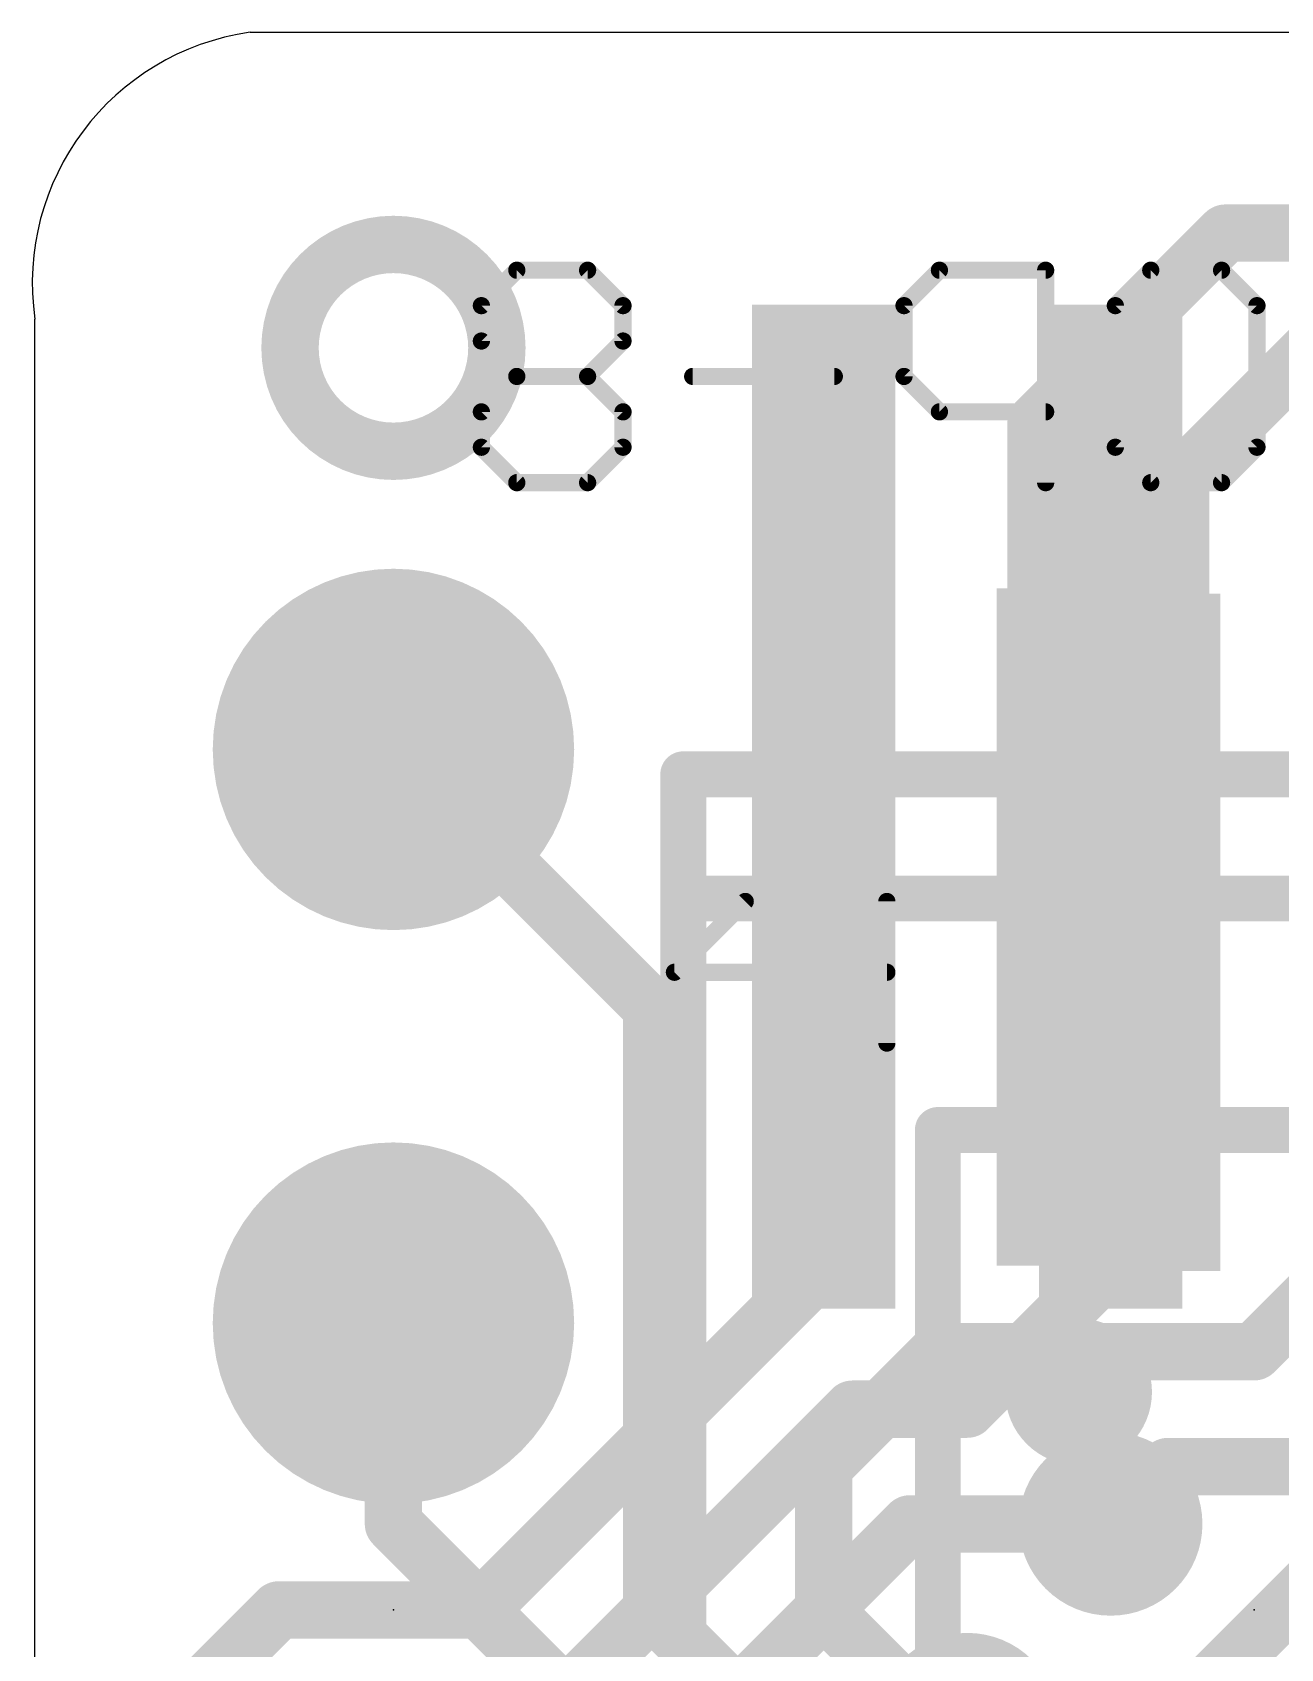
# Model space of a CAD drawing. Extents: x -5.4 to 5.4, y -7 to 7.
# Drawn here: x -5.41 to 0.12, y -0.17 to 6.99 of the extents above; entities that cross this region are included whole.
import ezdxf

# ---------------------------------------------------------------- set-up
doc = ezdxf.new("R2010")
doc.units = 0
for name, color, linetype in [('1', 12, 'CONTINUOUS'), ('16', 132, 'CONTINUOUS'), ('17', 110, 'CONTINUOUS'), ('18', 110, 'CONTINUOUS'), ('20', 53, 'CONTINUOUS'), ('21', 40, 'CONTINUOUS'), ('22', 6, 'CONTINUOUS'), ('23', 53, 'CONTINUOUS'), ('24', 53, 'CONTINUOUS'), ('51', 253, 'CONTINUOUS'), ('52', 253, 'CONTINUOUS')]:
    doc.layers.add(name, color=color, linetype=linetype)

# ---------------------------------------------------------------- blocks, each defined once
blk = doc.blocks.new('ROUNDP')
at = {"const_width": 0.5}
blk.add_lwpolyline([(0, -0.25, 1), (0, 0.25, 1), (0, -0.25)], format="xyb", dxfattribs=at)
blk = doc.blocks.new('RECT')
blk.add_solid([(-0.5, -0.5), (0.5, -0.5), (-0.5, 0.5), (0.5, 0.5)])
blk = doc.blocks.new('ROUNDV')
at = {"const_width": 0.5}
blk.add_lwpolyline([(0, -0.25, 1), (0, 0.25, 1), (0, -0.25)], format="xyb", dxfattribs=at)

msp = doc.modelspace()

# ---------------------------------------------------------------- linework, layer by layer
at = {"layer": '1', "const_width": 0.254}
for points in [[(-1.905, 1.524), (-1.905, 3.556)], [(-0.635, 1.524), (-0.635, 3.556)], [(-3.429, 0), (-1.905, 1.524)], [(-1.27, 0.889), (-0.635, 1.524)], [(-3.429, -0.762), (-1.778, 0.889)], [(-1.778, 0.889), (-1.27, 0.889)], [(-1.524, 0.381), (-2.667, -0.762)], [(-0.635, 0.381), (-1.524, 0.381)], [(-4.953, -0.635), (-4.318, 0)], [(-4.318, 0), (-3.429, 0)]]:
    msp.add_lwpolyline(points, dxfattribs=at)
at = {"layer": '1', "const_width": 0.127}
for points in [[(-1.8415, 3.556, 1), (-1.9685, 3.556)], [(-0.5715, 3.556, 1), (-0.6985, 3.556)], [(-1.8601, 1.4791, 1), (-1.9499, 1.5689)], [(-0.5901, 1.4791, 1), (-0.6799, 1.5689)], [(-1.9685, 1.524, 1), (-1.8415, 1.524)], [(-0.6985, 1.524, 1), (-0.5715, 1.524)], [(-1.778, 0.9525, 1), (-1.778, 0.8255)], [(-1.7331, 0.8441, 1), (-1.8229, 0.9339)], [(-1.27, 0.8255, 1), (-1.27, 0.9525)], [(-1.3149, 0.9339, 1), (-1.2251, 0.8441)], [(-1.524, 0.4445, 1), (-1.524, 0.3175)], [(-1.4791, 0.3361, 1), (-1.5689, 0.4259)], [(-0.635, 0.3175, 1), (-0.635, 0.4445)], [(-4.318, 0.0635, 1), (-4.318, -0.0635)], [(-4.2731, -0.0449, 1), (-4.3629, 0.0449)], [(-3.4739, 0.0449, 1), (-3.3841, -0.0449)], [(-3.429, -0.0635, 1), (-3.429, 0.0635)]]:
    msp.add_lwpolyline(points, format="xyb", dxfattribs=at)
at = {"layer": '16', "const_width": 0.254}
for points in [[(-0.965, 5.258), (-0.127, 6.096)], [(-0.127, 6.096), (1.778, 6.096)], [(-0.325, 5.009), (0.254, 5.588)], [(-0.965, 3.024), (-0.965, 5.258)], [(-0.325, 3), (-0.325, 5.009)], [(-2.667, 2.667), (-3.81, 3.81)], [(-2.667, 0), (-2.667, 2.667)], [(0, 1.143), (0.325, 1.468)], [(-3.81, 0.381), (-3.81, 1.27)], [(-1.905, 0.635), (-1.397, 1.143)], [(-1.397, 1.143), (0, 1.143)], [(-1.905, 0), (-1.905, 0.635)], [(-0.635, 0.381), (-0.381, 0.635)], [(-0.381, 0.635), (0.254, 0.635)], [(-2.667, -0.762), (-3.81, 0.381)], [(0.254, 0.127), (-0.381, -0.508)], [(-2.667, 0), (-2.159, -0.508)], [(-1.397, -0.508), (-1.905, 0)]]:
    msp.add_lwpolyline(points, dxfattribs=at)
at = {"layer": '16', "const_width": 0.127}
for points in [[(-0.127, 6.1595, 1), (-0.127, 6.0325)], [(-0.0821, 6.0511, 1), (-0.1719, 6.1409)], [(-0.9015, 5.258, 1), (-1.0285, 5.258)], [(-1.0099, 5.3029, 1), (-0.9201, 5.2131)], [(-0.2615, 5.009, 1), (-0.3885, 5.009)], [(-0.3699, 5.0539, 1), (-0.2801, 4.9641)], [(-3.7651, 3.8549, 1), (-3.8549, 3.7651)], [(-1.0285, 3.024, 1), (-0.9015, 3.024)], [(-0.3885, 3, 1), (-0.2615, 3)], [(-2.6035, 2.667, 1), (-2.7305, 2.667)], [(-2.7119, 2.6221, 1), (-2.6221, 2.7119)], [(-3.7465, 1.27, 1), (-3.8735, 1.27)], [(-1.397, 1.2065, 1), (-1.397, 1.0795)], [(-1.3521, 1.0981, 1), (-1.4419, 1.1879)], [(-0.0449, 1.1879, 1), (0.0449, 1.0981)], [(0, 1.0795, 1), (0, 1.2065)], [(-1.8415, 0.635, 1), (-1.9685, 0.635)], [(-1.9499, 0.6799, 1), (-1.8601, 0.5901)], [(-0.381, 0.6985, 1), (-0.381, 0.5715)], [(-0.3361, 0.5901, 1), (-0.4259, 0.6799)], [(-3.7651, 0.4259, 1), (-3.8549, 0.3361)], [(-3.8735, 0.381, 1), (-3.7465, 0.381)], [(-0.6799, 0.4259, 1), (-0.5901, 0.3361)], [(-2.6221, 0.0449, 1), (-2.7119, -0.0449)], [(-1.8601, 0.0449, 1), (-1.9499, -0.0449)], [(-2.7305, 0, 1), (-2.6035, 0)], [(-1.9685, 0, 1), (-1.8415, 0)]]:
    msp.add_lwpolyline(points, format="xyb", dxfattribs=at)
at = {"layer": '20'}
for p, q in [((-4.445, 6.985), (4.1275, 6.985)), ((-5.3975, -5.715), (-5.3975, 5.715))]:
    msp.add_line(p, q, dxfattribs=at)
msp.add_arc((-4.2862, 5.8738), 1.1225, 98.1301, 188.1301, dxfattribs=at)
at = {"layer": '21'}
for points, const_width in [([(-3.81, 5.1301, 1), (-3.81, 6.0459, 1), (-3.81, 5.1301)], 0.254), ([(-2.4762, 3.15, 1), (-2.5778, 3.15)], 0.1016)]:
    msp.add_lwpolyline(points, format="xyb", dxfattribs=dict(at, const_width=const_width))
at = {"layer": '21', "const_width": 0.2032}
msp.add_lwpolyline([(-2.527, -3.7), (-2.527, 3.15)], dxfattribs=at)
at = {"layer": '22'}
for points, const_width in [([(-3.264, 5.9317), (-3.4208, 5.7749)], 0.0762), ([(-2.9505, 5.9317), (-3.264, 5.9317)], 0.0762), ([(-2.7937, 5.7749), (-2.9505, 5.9317)], 0.0762), ([(-1.393, 5.9317), (-1.5497, 5.7749)], 0.0762), ([(-0.9227, 5.9317), (-1.393, 5.9317)], 0.0762), ([(-0.9227, 4.9911), (-0.9227, 5.9317)], 0.0762), ([(-0.6142, 5.7749), (-0.4575, 5.9317)], 0.0762), ([(-0.4575, 5.9317), (-0.1439, 5.9317)], 0.0762), ([(-0.1439, 5.9317), (0.0128, 5.7749)], 0.0762), ([(-3.4208, 5.7749), (-3.4208, 5.6182)], 0.0762), ([(-2.7937, 5.6182), (-2.7937, 5.7749)], 0.0762), ([(-1.5497, 5.7749), (-1.5497, 5.4614)], 0.0762), ([(-0.6142, 5.1479), (-0.6142, 5.7749)], 0.0762), ([(0.0128, 5.7749), (0.0128, 5.1479)], 0.0762), ([(-3.4208, 5.6182), (-3.264, 5.4614)], 0.0762), ([(-2.9505, 5.4614), (-2.7937, 5.6182)], 0.0762), ([(-3.264, 5.4614), (-3.4208, 5.3046)], 0.0762), ([(-2.9505, 5.4614), (-3.264, 5.4614)], 0.0762), ([(-2.7937, 5.3046), (-2.9505, 5.4614)], 0.0762), ([(-1.8582, 5.4614), (-2.4853, 5.4614)], 0.0762), ([(-1.5497, 5.4614), (-1.393, 5.3046)], 0.0762), ([(-3.4208, 5.3046), (-3.4208, 5.1479)], 0.0762), ([(-2.7937, 5.1479), (-2.7937, 5.3046)], 0.0762), ([(-1.393, 5.3046), (-0.9227, 5.3046)], 0.0762), ([(-3.4208, 5.1479), (-3.264, 4.9911)], 0.0762), ([(-2.9505, 4.9911), (-2.7937, 5.1479)], 0.0762), ([(-0.4575, 4.9911), (-0.6142, 5.1479)], 0.0762), ([(0.0128, 5.1479), (-0.1439, 4.9911)], 0.0762), ([(-3.264, 4.9911), (-2.9505, 4.9911)], 0.0762), ([(-0.1439, 4.9911), (-0.4575, 4.9911)], 0.0762), ([(-2.2527, 3.1369), (-2.5662, 2.8234)], 0.0762), ([(-1.6256, 3.1369), (-1.6256, 2.5098)], 0.0762), ([(-2.5662, 2.8234), (-1.6256, 2.8234)], 0.0762), ([(-1.4, -2.175), (-1.4, 2.125)], 0.2032), ([(-1.4, 2.125), (1.4, 2.125)], 0.2032)]:
    msp.add_lwpolyline(points, dxfattribs=dict(at, const_width=const_width))
for points, const_width in [([(-3.264, 5.9508, 1), (-3.264, 5.9127)], 0.0381), ([(-3.2505, 5.9182, 1), (-3.2775, 5.9452)], 0.0381), ([(-2.937, 5.9452, 1), (-2.9639, 5.9182)], 0.0381), ([(-2.9505, 5.9127, 1), (-2.9505, 5.9508)], 0.0381), ([(-1.393, 5.9508, 1), (-1.393, 5.9127)], 0.0381), ([(-1.3795, 5.9182, 1), (-1.4064, 5.9452)], 0.0381), ([(-0.9036, 5.9317, 1), (-0.9417, 5.9317)], 0.0381), ([(-0.9227, 5.9127, 1), (-0.9227, 5.9508)], 0.0381), ([(-0.4575, 5.9508, 1), (-0.4575, 5.9127)], 0.0381), ([(-0.444, 5.9182, 1), (-0.4709, 5.9452)], 0.0381), ([(-0.1305, 5.9452, 1), (-0.1574, 5.9182)], 0.0381), ([(-0.1439, 5.9127, 1), (-0.1439, 5.9508)], 0.0381), ([(-3.4343, 5.7884, 1), (-3.4073, 5.7615)], 0.0381), ([(-3.4017, 5.7749, 1), (-3.4398, 5.7749)], 0.0381), ([(-2.7747, 5.7749, 1), (-2.8128, 5.7749)], 0.0381), ([(-2.8072, 5.7615, 1), (-2.7802, 5.7884)], 0.0381), ([(-1.5307, 5.7749, 1), (-1.5688, 5.7749)], 0.0381), ([(-1.5632, 5.7884, 1), (-1.5363, 5.7615)], 0.0381), ([(-0.5952, 5.7749, 1), (-0.6333, 5.7749)], 0.0381), ([(-0.6277, 5.7884, 1), (-0.6008, 5.7615)], 0.0381), ([(0.0319, 5.7749, 1), (-0.0062, 5.7749)], 0.0381), ([(-0.0006, 5.7615, 1), (0.0263, 5.7884)], 0.0381), ([(-3.4073, 5.6316, 1), (-3.4343, 5.6047)], 0.0381), ([(-2.7802, 5.6047, 1), (-2.8072, 5.6316)], 0.0381), ([(-3.4398, 5.6182, 1), (-3.4017, 5.6182)], 0.0381), ([(-2.8128, 5.6182, 1), (-2.7747, 5.6182)], 0.0381), ([(-3.264, 5.4805, 1), (-3.264, 5.4424)], 0.0381), ([(-3.2775, 5.4479, 1), (-3.2505, 5.4749)], 0.0381), ([(-3.2505, 5.4479, 1), (-3.2775, 5.4749)], 0.0381), ([(-2.937, 5.4749, 1), (-2.9639, 5.4479)], 0.0381), ([(-2.9639, 5.4749, 1), (-2.937, 5.4479)], 0.0381), ([(-2.9505, 5.4424, 1), (-2.9505, 5.4805)], 0.0381), ([(-2.4853, 5.4805, 1), (-2.4853, 5.4424)], 0.0381), ([(-1.8582, 5.4424, 1), (-1.8582, 5.4805)], 0.0381), ([(-1.5363, 5.4749, 1), (-1.5632, 5.4479)], 0.0381), ([(-1.5688, 5.4614, 1), (-1.5307, 5.4614)], 0.0381), ([(-3.4343, 5.3181, 1), (-3.4073, 5.2912)], 0.0381), ([(-3.4017, 5.3046, 1), (-3.4398, 5.3046)], 0.0381), ([(-2.7747, 5.3046, 1), (-2.8128, 5.3046)], 0.0381), ([(-2.8072, 5.2912, 1), (-2.7802, 5.3181)], 0.0381), ([(-1.393, 5.3237, 1), (-1.393, 5.2856)], 0.0381), ([(-1.4064, 5.2912, 1), (-1.3795, 5.3181)], 0.0381), ([(-0.9227, 5.2856, 1), (-0.9227, 5.3237)], 0.0381), ([(-3.4073, 5.1613, 1), (-3.4343, 5.1344)], 0.0381), ([(-3.4398, 5.1479, 1), (-3.4017, 5.1479)], 0.0381), ([(-2.8128, 5.1479, 1), (-2.7747, 5.1479)], 0.0381), ([(-2.7802, 5.1344, 1), (-2.8072, 5.1613)], 0.0381), ([(-0.6008, 5.1613, 1), (-0.6277, 5.1344)], 0.0381), ([(-0.6333, 5.1479, 1), (-0.5952, 5.1479)], 0.0381), ([(-0.0062, 5.1479, 1), (0.0319, 5.1479)], 0.0381), ([(0.0263, 5.1344, 1), (-0.0006, 5.1613)], 0.0381), ([(-3.264, 5.0102, 1), (-3.264, 4.9721)], 0.0381), ([(-3.2775, 4.9776, 1), (-3.2505, 5.0046)], 0.0381), ([(-2.9639, 5.0046, 1), (-2.937, 4.9776)], 0.0381), ([(-2.9505, 4.9721, 1), (-2.9505, 5.0102)], 0.0381), ([(-0.9417, 4.9911, 1), (-0.9036, 4.9911)], 0.0381), ([(-0.4575, 5.0102, 1), (-0.4575, 4.9721)], 0.0381), ([(-0.4709, 4.9776, 1), (-0.444, 5.0046)], 0.0381), ([(-0.1574, 5.0046, 1), (-0.1305, 4.9776)], 0.0381), ([(-0.1439, 4.9721, 1), (-0.1439, 5.0102)], 0.0381), ([(-2.2392, 3.1234, 1), (-2.2661, 3.1504)], 0.0381), ([(-1.6066, 3.1369, 1), (-1.6447, 3.1369)], 0.0381), ([(-2.5662, 2.8424, 1), (-2.5662, 2.8043)], 0.0381), ([(-2.5797, 2.8368, 1), (-2.5527, 2.8099)], 0.0381), ([(-1.6256, 2.8043, 1), (-1.6256, 2.8424)], 0.0381), ([(-1.6447, 2.5098, 1), (-1.6066, 2.5098)], 0.0381), ([(-1.3492, 2.125, 1), (-1.4508, 2.125)], 0.1016), ([(-1.4, 2.1758, 1), (-1.4, 2.0742)], 0.1016), ([(-0.777, 0.8025, 1), (-0.777, 1.1275, 1), (-0.777, 0.8025)], 0.325)]:
    msp.add_lwpolyline(points, format="xyb", dxfattribs=dict(at, const_width=const_width))
at = {"layer": '23'}
for p in [(-3.81, 0), (0, 0)]:
    msp.add_point(p, dxfattribs=at)
at = {"layer": '24'}
msp.add_point((0, 0), dxfattribs=at)
at = {"layer": '51', "const_width": 0.2032}
for points in [[(-2.527, 3.15), (-2.527, 3.7)], [(-2.527, 3.7), (2.527, 3.7)], [(2.527, 3.15), (-2.527, 3.15)]]:
    msp.add_lwpolyline(points, dxfattribs=at)
at = {"layer": '51', "const_width": 0.1016}
for points in [[(-2.4762, 3.7, 1), (-2.5778, 3.7)], [(-2.527, 3.7508, 1), (-2.527, 3.6492)], [(-2.527, 3.2008, 1), (-2.527, 3.0992)], [(-2.5778, 3.15, 1), (-2.4762, 3.15)]]:
    msp.add_lwpolyline(points, format="xyb", dxfattribs=at)

# ---------------------------------------------------------------- block references
at = {"layer": '1', "xscale": 4.445, "yscale": 0.635, "rotation": 90}
for p in [(-1.905, 3.556), (-0.635, 3.556)]:
    msp.add_blockref('RECT', p, dxfattribs=at)
at = {"layer": '16', "xscale": 0.35, "yscale": 3, "rotation": 180}
msp.add_blockref('RECT', (-0.965, 3.024), dxfattribs=at)
at = {"layer": '16', "xscale": 0.35, "yscale": 3}
msp.add_blockref('RECT', (-0.325, 3), dxfattribs=at)
at = {"layer": '17', "xscale": 1.6002, "yscale": 1.6002, "rotation": 270}
for p in [(-3.81, 3.81), (-3.81, 3.81), (-3.81, 1.27), (-3.81, 1.27)]:
    msp.add_blockref('ROUNDP', p, dxfattribs=at)
at = {"layer": '18', "xscale": 0.8128, "yscale": 0.8128}
for p in [(-0.635, 0.381), (-0.635, 0.381), (-1.27, -0.508), (-1.27, -0.508)]:
    msp.add_blockref('ROUNDV', p, dxfattribs=at)
at = {"layer": '21', "xscale": 0.4902, "yscale": 1.5199}
for p in [(-1.905, 4.5601), (-0.635, 4.5601)]:
    msp.add_blockref('RECT', p, dxfattribs=at)
at = {"layer": '52', "xscale": 0.25}
for p in [(-0.975, 2.675), (-0.325, 2.675)]:
    msp.add_blockref('RECT', p, dxfattribs=at)

doc.saveas('drawing.dxf')
